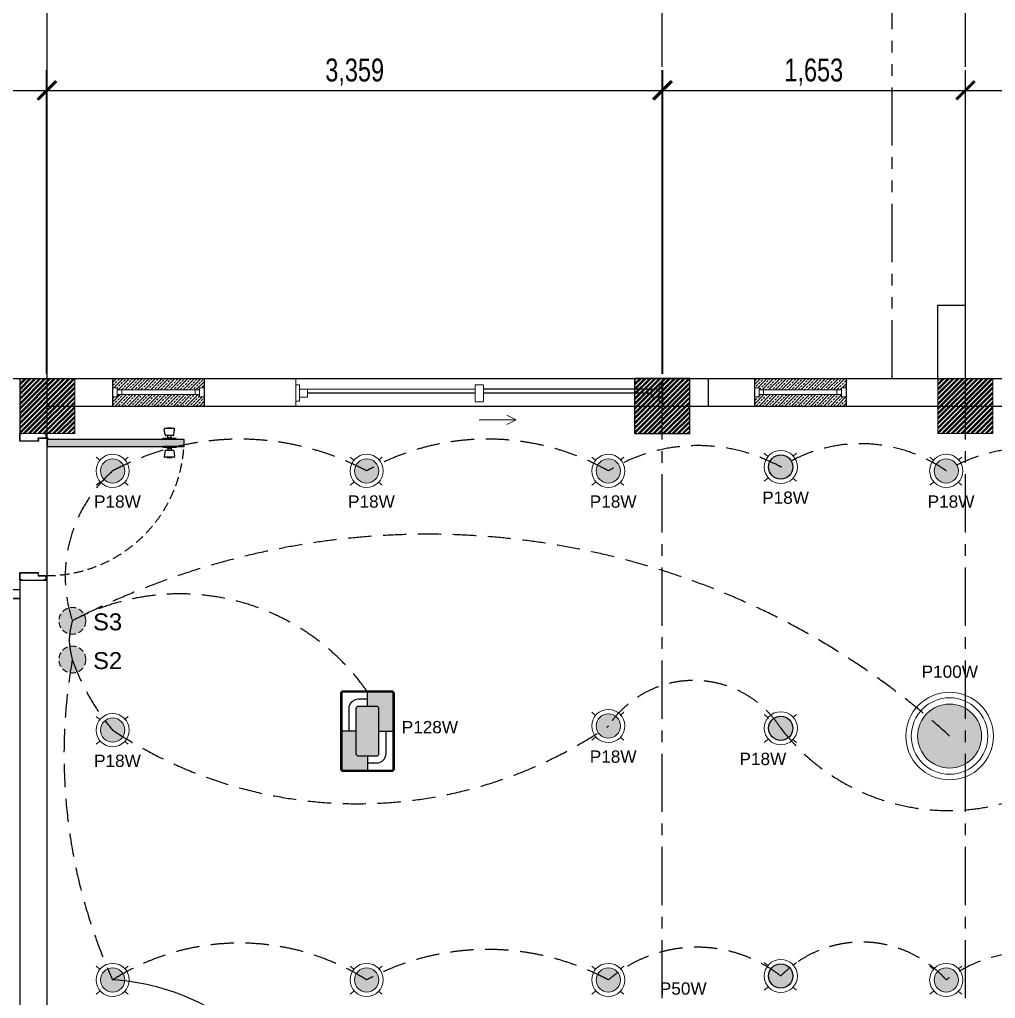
# Model space of a CAD drawing. Header units: millimetres. Extents: x -248340 to 456025, y 261499 to 1049645.
# Drawn here: x 180162 to 185483, y 325793 to 331132 of the extents above; entities that cross this region are included whole.
import ezdxf

# ---------------------------------------------------------------- set-up
doc = ezdxf.new("R2010")
doc.units = ezdxf.units.MM
doc.header["$LTSCALE"] = 8
doc.header["$MEASUREMENT"] = 0
for name, pattern in [('CENTER', [50.8, 31.75, -6.35, 6.35, -6.35]), ('CONTINOUS', [0]), ('DASHED', [19.05, 12.7, -6.35]), ('DASHED2', [0.375, 0.25, -0.125]), ('HIDDEN', [9.525, 6.35, -3.175]), ('HIDDEN2', [4.7625, 3.175, -1.5875]), ('PHANTOM', [63.5, 31.75, -6.35, 6.35, -6.35, 6.35, -6.35])]:
    doc.linetypes.add(name, pattern=pattern)
doc.layers.get('0').update_dxf_attribs({"linetype": 'CONTINUOUS'})
for name, color, linetype, lineweight in [('13. Text', 2, 'CONTINUOUS', 5), ('A-ANNO-DIMS', 211, 'CONTINUOUS', 9), ('A-GLAZ', 151, 'CONTINUOUS', 18), ('DIM', 2, 'CONTINUOUS', 25)]:
    doc.layers.add(name, color=color, linetype=linetype, lineweight=lineweight)
for name, color, linetype in [('ar_grid', 10, 'CENTER'), ('AR_ROOF', 7, 'CONTINUOUS'), ('ar_stairs', 7, 'CONTINOUS'), ('ar_wall', 7, 'CONTINOUS')]:
    doc.layers.add(name, color=color, linetype=linetype)
doc.styles.add('ARIAL', font='arial.ttf')
doc.styles.add('EN-SCL-DIM', font='swisscl.ttf')

# ---------------------------------------------------------------- blocks, each defined once
blk = doc.blocks.new('_ArchTick')
at = {"color": 0, "linetype": 'ByBlock', "const_width": 0.15}
blk.add_lwpolyline([(-0.5, -0.5), (0.5, 0.5)], dxfattribs=at)
blk = doc.blocks.new('SSS')
at = {"true_color": 0x939598}
h = blk.add_hatch(color=252, dxfattribs=at)
h.paths.add_polyline_path([(138371.9, -103571.8), (138360.2, -103571.8), (138360.2, -103610.2), (138459.7, -103610.2), (138459.7, -103594.1), (138502.6, -103594.1), (138502.6, -103571.8), (138490.9, -103571.8), (138490.9, -103570.6), (138503.8, -103570.6), (138503.8, -103595.3), (138460.9, -103595.3), (138460.9, -103611.4), (138359, -103611.4), (138359, -103570.6), (138371.9, -103570.6)])
h.paths.add_polyline_path([(138371.9, -104369.5), (138360.2, -104369.5), (138360.2, -104331.1), (138459.7, -104331.1), (138459.7, -104347.2), (138502.6, -104347.2), (138502.6, -104369.5), (138490.9, -104369.5), (138490.9, -104370.6), (138503.8, -104370.6), (138503.8, -104346), (138460.9, -104346), (138460.9, -104329.9), (138359, -104329.9), (138359, -104370.6), (138371.9, -104370.6)])
blk.add_hatch(color=252, dxfattribs=at).paths.add_polyline_path([(138509.7, -103640.9), (139255, -103640.9), (139255, -103603.3), (138509.7, -103603.3)])
at = {"layer": 'A-ANNO-DIMS', "ltscale": 1.25, "true_color": 0x939598}
h = blk.add_hatch(dxfattribs=at)
h.set_pattern_fill('ANSI32', color=252, scale=50)
h.set_pattern_definition([(45, (87838.863, 246713.806), (-13.2582521, 13.2582521), []), (45, (87847.702, 246713.806), (-13.2582521, 13.2582521), [])])
h.paths.add_polyline_path([(138359, -103570.6), (138659, -103570.6), (138659, -103270.6), (138359, -103270.6)])
h = blk.add_hatch(dxfattribs=at)
h.set_pattern_fill('ANSI32', color=252, scale=50)
h.set_pattern_definition([(45, (91192.063, 246713.806), (-13.2582521, 13.2582521), []), (45, (91200.902, 246713.806), (-13.2582521, 13.2582521), [])])
h.paths.add_polyline_path([(141712.2, -103570.6), (142012.2, -103570.6), (142012.2, -103270.6), (141712.2, -103270.6)])
h = blk.add_hatch(dxfattribs=at)
h.set_pattern_fill('ANSI32', color=252, scale=50)
h.set_pattern_definition([(45, (92845.263, 246713.806), (-13.2582521, 13.2582521), []), (45, (92854.102, 246713.806), (-13.2582521, 13.2582521), [])])
h.paths.add_polyline_path([(143365.4, -103570.6), (143665.4, -103570.6), (143665.4, -103270.6), (143365.4, -103270.6)])
at = {"color": 252, "ltscale": 1.25, "true_color": 0x939598}
for p, q in [((138509, -114270.6), (138509, -94932.4)), ((133324.4, -103270.6), (146515.4, -103270.6)), ((138359, -103270.6), (144915.4, -103270.6)), ((138865.2, -103270.6), (138865.2, -103420.6)), ((139365.2, -103270.6), (139365.2, -103420.6)), ((142012.2, -103270.6), (141712.2, -103270.6)), ((141712.2, -103270.6), (141712.2, -103570.6)), ((142012.2, -103570.6), (142012.2, -103270.6)), ((142112.2, -103270.6), (142112.2, -103420.6)), ((138509, -103420.6), (144765.4, -103420.6)), ((141712.2, -103570.6), (142012.2, -103570.6))]:
    blk.add_line(p, q, dxfattribs=at)
at = {"color": 252, "linetype": 'Continuous', "ltscale": 1.25, "true_color": 0x939598}
for p, q in [((138865.2, -103293.1), (138887.5, -103270.7)), ((138865.2, -103275.4), (138869.9, -103270.7)), ((138867.5, -103308.5), (138876.3, -103299.6)), ((138873, -103320.6), (138922.9, -103270.7)), ((138880.7, -103295.2), (138889.6, -103286.4)), ((138894, -103282), (138902.8, -103273.1)), ((138898.3, -103330.7), (138958.3, -103270.7)), ((138911.7, -103299.6), (138920.5, -103290.8)), ((138924.9, -103286.4), (138933.8, -103277.5)), ((138933.5, -103330.9), (138993.6, -103270.7)), ((138938.2, -103273.1), (138940.6, -103270.7)), ((138942.6, -103304.1), (138951.5, -103295.2)), ((138955.9, -103290.8), (138964.7, -103282)), ((138968.6, -103331.1), (139029, -103270.7)), ((138969.1, -103277.5), (138975.9, -103270.7)), ((138973.6, -103308.5), (138982.4, -103299.6)), ((138986.8, -103295.2), (138995.6, -103286.4)), ((139000.1, -103282), (139008.9, -103273.1)), ((139003.8, -103331.3), (139064.3, -103270.7)), ((139017.7, -103299.6), (139026.6, -103290.8)), ((139031, -103286.4), (139039.8, -103277.5)), ((139038.9, -103331.5), (139099.7, -103270.7)), ((139044.3, -103273.1), (139046.6, -103270.7)), ((139048.7, -103304.1), (139057.5, -103295.2)), ((139061.9, -103290.8), (139070.8, -103282)), ((139074.1, -103331.7), (139135, -103270.7)), ((139075.2, -103277.5), (139082, -103270.7)), ((139079.6, -103308.5), (139088.5, -103299.6)), ((139092.9, -103295.2), (139101.7, -103286.4)), ((139106.1, -103282), (139115, -103273.1)), ((139109.3, -103331.9), (139170.4, -103270.7)), ((139123.8, -103299.6), (139132.7, -103290.8)), ((139137.1, -103286.4), (139145.9, -103277.5)), ((139144.4, -103332.1), (139205.7, -103270.7)), ((139150.3, -103273.1), (139152.7, -103270.7)), ((139154.7, -103304.1), (139163.6, -103295.2)), ((139168, -103290.8), (139176.8, -103282)), ((139179.6, -103332.3), (139241.1, -103270.7)), ((139181.3, -103277.5), (139188.1, -103270.7)), ((139185.7, -103308.5), (139194.5, -103299.6)), ((139198.9, -103295.2), (139207.8, -103286.4)), ((139212.2, -103282), (139221, -103273.1)), ((139214.7, -103332.4), (139276.5, -103270.7)), ((139229.9, -103299.6), (139238.7, -103290.8)), ((139243.1, -103286.4), (139252, -103277.5)), ((139249.9, -103332.6), (139311.8, -103270.7)), ((139256.4, -103273.1), (139258.8, -103270.7)), ((139260.8, -103304.1), (139269.7, -103295.2)), ((139274.1, -103290.8), (139282.9, -103282)), ((139285.1, -103332.8), (139347.2, -103270.7)), ((139287.3, -103277.5), (139294.1, -103270.7)), ((139291.7, -103308.5), (139300.6, -103299.6)), ((139305, -103295.2), (139313.8, -103286.4)), ((139318.3, -103282), (139327.1, -103273.1)), ((139320.2, -103333), (139365.2, -103288.1)), ((139335.9, -103299.6), (139344.8, -103290.8)), ((139349.2, -103286.4), (139358, -103277.5)), ((139362.5, -103273.1), (139364.8, -103270.7)), ((142365.4, -103304), (142398.8, -103270.6)), ((142369.8, -103282), (142378.6, -103273.1)), ((142384.1, -103320.6), (142434.1, -103270.6)), ((142387.5, -103299.6), (142396.3, -103290.8)), ((142400.7, -103286.4), (142409.6, -103277.5)), ((142407, -103333.1), (142469.5, -103270.6)), ((142414, -103273.1), (142416.5, -103270.6)), ((142418.4, -103304.1), (142427.2, -103295.2)), ((142431.7, -103290.8), (142440.5, -103282)), ((142442.4, -103333.1), (142504.9, -103270.6)), ((142444.9, -103277.5), (142451.8, -103270.6)), ((142449.3, -103308.5), (142458.2, -103299.6)), ((142462.6, -103295.2), (142471.4, -103286.4)), ((142475.9, -103282), (142484.7, -103273.1)), ((142477.7, -103333.1), (142540.2, -103270.6)), ((142493.5, -103299.6), (142502.4, -103290.8)), ((142506.8, -103286.4), (142515.6, -103277.5)), ((142513.1, -103333.1), (142575.6, -103270.6)), ((142520.1, -103273.1), (142522.5, -103270.6)), ((142524.5, -103304.1), (142533.3, -103295.2)), ((142537.7, -103290.8), (142546.6, -103282)), ((142548.4, -103333.1), (142610.9, -103270.6)), ((142551, -103277.5), (142557.9, -103270.6)), ((142555.4, -103308.5), (142564.2, -103299.6)), ((142568.7, -103295.2), (142577.5, -103286.4)), ((142581.9, -103282), (142590.8, -103273.1)), ((142583.8, -103333.1), (142646.3, -103270.6)), ((142599.6, -103299.6), (142608.4, -103290.8)), ((142612.9, -103286.4), (142621.7, -103277.5)), ((142619.1, -103333.1), (142681.6, -103270.6)), ((142626.1, -103273.1), (142628.6, -103270.6)), ((142630.5, -103304.1), (142639.4, -103295.2)), ((142643.8, -103290.8), (142652.6, -103282)), ((142654.5, -103333.1), (142717, -103270.6)), ((142657.1, -103277.5), (142664, -103270.6)), ((142661.5, -103308.5), (142670.3, -103299.6)), ((142674.7, -103295.2), (142683.6, -103286.4)), ((142688, -103282), (142696.8, -103273.1)), ((142689.8, -103333.1), (142752.3, -103270.6)), ((142705.7, -103299.6), (142714.5, -103290.8)), ((142718.9, -103286.4), (142727.8, -103277.5)), ((142725.2, -103333.1), (142787.7, -103270.6)), ((142732.2, -103273.1), (142734.7, -103270.6)), ((142736.6, -103304.1), (142745.4, -103295.2)), ((142749.9, -103290.8), (142758.7, -103282)), ((142760.5, -103333.1), (142823, -103270.6)), ((142763.1, -103277.5), (142770, -103270.6)), ((142767.5, -103308.5), (142776.4, -103299.6)), ((142780.8, -103295.2), (142789.6, -103286.4)), ((142794.1, -103282), (142802.9, -103273.1)), ((142795.9, -103333.1), (142858.4, -103270.6)), ((142811.7, -103299.6), (142820.6, -103290.8)), ((142825, -103286.4), (142833.8, -103277.5)), ((142838.3, -103273.1), (142840.7, -103270.6)), ((142842.7, -103304.1), (142851.5, -103295.2)), ((142843.8, -103320.6), (142865.4, -103299)), ((142855.9, -103290.8), (142864.8, -103282)), ((138890.2, -103321.1), (138894, -103317.3)), ((138898.4, -103312.9), (138907.3, -103304.1)), ((138916.1, -103330.6), (138924.9, -103321.7)), ((138929.4, -103317.3), (138938.2, -103308.5)), ((138951, -103331), (138955.9, -103326.2)), ((138960.3, -103321.7), (138969.1, -103312.9)), ((138986.2, -103331.2), (138986.8, -103330.6)), ((138991.2, -103326.2), (139000.1, -103317.3)), ((139004.5, -103312.9), (139013.3, -103304.1)), ((139022.2, -103330.6), (139031, -103321.7)), ((139035.4, -103317.3), (139044.3, -103308.5)), ((139056.5, -103331.6), (139061.9, -103326.2)), ((139066.4, -103321.7), (139075.2, -103312.9)), ((139091.7, -103331.8), (139092.9, -103330.6)), ((139097.3, -103326.2), (139106.1, -103317.3)), ((139110.6, -103312.9), (139119.4, -103304.1)), ((139128.2, -103330.6), (139137.1, -103321.7)), ((139141.5, -103317.3), (139150.3, -103308.5)), ((139162, -103332.2), (139168, -103326.2)), ((139172.4, -103321.7), (139181.3, -103312.9)), ((139197.2, -103332.4), (139198.9, -103330.6)), ((139203.4, -103326.2), (139212.2, -103317.3)), ((139216.6, -103312.9), (139225.5, -103304.1)), ((139234.3, -103330.6), (139243.1, -103321.7)), ((139247.6, -103317.3), (139256.4, -103308.5)), ((139267.5, -103332.7), (139274.1, -103326.2)), ((139278.5, -103321.7), (139287.3, -103312.9)), ((139302.6, -103332.9), (139305, -103330.6)), ((139309.4, -103326.2), (139318.3, -103317.3)), ((139322.7, -103312.9), (139331.5, -103304.1)), ((139353.6, -103317.3), (139362.5, -103308.5)), ((142366.5, -103320.6), (142369.8, -103317.3)), ((142374.2, -103312.9), (142383.1, -103304.1)), ((142392.9, -103329.6), (142400.7, -103321.7)), ((142405.1, -103317.3), (142414, -103308.5)), ((142424.7, -103333.1), (142431.7, -103326.1)), ((142436.1, -103321.7), (142444.9, -103312.9)), ((142460, -103333.1), (142462.6, -103330.6)), ((142467, -103326.1), (142475.9, -103317.3)), ((142480.3, -103312.9), (142489.1, -103304.1)), ((142498, -103330.6), (142506.8, -103321.7)), ((142511.2, -103317.3), (142520.1, -103308.5)), ((142530.7, -103333.1), (142537.7, -103326.1)), ((142542.2, -103321.7), (142551, -103312.9)), ((142566.1, -103333.1), (142568.7, -103330.6)), ((142573.1, -103326.1), (142581.9, -103317.3)), ((142586.3, -103312.9), (142595.2, -103304.1)), ((142604, -103330.6), (142612.9, -103321.7)), ((142617.3, -103317.3), (142626.1, -103308.5)), ((142636.8, -103333.1), (142643.8, -103326.1)), ((142648.2, -103321.7), (142657.1, -103312.9)), ((142672.2, -103333.1), (142674.7, -103330.6)), ((142679.2, -103326.1), (142688, -103317.3)), ((142692.4, -103312.9), (142701.3, -103304.1)), ((142710.1, -103330.6), (142718.9, -103321.7)), ((142723.3, -103317.3), (142732.2, -103308.5)), ((142742.9, -103333.1), (142749.9, -103326.1)), ((142754.3, -103321.7), (142763.1, -103312.9)), ((142778.2, -103333.1), (142780.8, -103330.6)), ((142785.2, -103326.1), (142794.1, -103317.3)), ((142798.5, -103312.9), (142807.3, -103304.1)), ((142816.2, -103330.6), (142825, -103321.7)), ((142829.4, -103317.3), (142838.3, -103308.5)), ((142831.3, -103333.1), (142840.4, -103324)), ((142861.4, -103320.6), (142865.4, -103316.7)), ((138865.2, -103399.2), (138906.1, -103358.2)), ((138865.2, -103381.5), (138871.9, -103374.8)), ((138867.5, -103414.5), (138876.3, -103405.7)), ((138879, -103420.7), (138941.3, -103358.4)), ((138880.7, -103401.3), (138889.6, -103392.4)), ((138894, -103388), (138902.8, -103379.2)), ((138898.4, -103419), (138907.3, -103410.1)), ((138907.3, -103374.8), (138916.1, -103365.9)), ((138911.7, -103405.7), (138920.5, -103396.9)), ((138914.3, -103420.7), (138976.4, -103358.6)), ((138920.5, -103361.5), (138923.7, -103358.3)), ((138924.9, -103392.4), (138933.8, -103383.6)), ((138938.2, -103379.2), (138947, -103370.3)), ((138942.6, -103410.1), (138951.5, -103401.3)), ((138949.7, -103420.7), (139011.6, -103358.8)), ((138951.5, -103365.9), (138958.9, -103358.5)), ((138955.9, -103396.9), (138964.7, -103388)), ((138969.1, -103383.6), (138978, -103374.8)), ((138973.6, -103414.5), (138982.4, -103405.7)), ((138982.4, -103370.3), (138991.2, -103361.5)), ((138985, -103420.7), (139046.8, -103359)), ((138986.8, -103401.3), (138995.6, -103392.4)), ((139000.1, -103388), (139008.9, -103379.2)), ((139004.5, -103419), (139013.3, -103410.1)), ((139013.3, -103374.8), (139022.2, -103365.9)), ((139017.7, -103405.7), (139026.6, -103396.9)), ((139020.4, -103420.7), (139081.9, -103359.2)), ((139026.6, -103361.5), (139029.2, -103358.9)), ((139031, -103392.4), (139039.8, -103383.6)), ((139044.3, -103379.2), (139053.1, -103370.3)), ((139048.7, -103410.1), (139057.5, -103401.3)), ((139055.7, -103420.7), (139117.1, -103359.4)), ((139057.5, -103365.9), (139064.3, -103359.1)), ((139061.9, -103396.9), (139070.8, -103388)), ((139075.2, -103383.6), (139084, -103374.8)), ((139079.6, -103414.5), (139088.5, -103405.7)), ((139088.5, -103370.3), (139097.3, -103361.5)), ((139091.1, -103420.7), (139152.2, -103359.6)), ((139092.9, -103401.3), (139101.7, -103392.4)), ((139106.1, -103388), (139115, -103379.2)), ((139110.6, -103419), (139119.4, -103410.1)), ((139119.4, -103374.8), (139128.2, -103365.9)), ((139123.8, -103405.7), (139132.7, -103396.9)), ((139126.5, -103420.7), (139187.4, -103359.8)), ((139132.7, -103361.5), (139134.7, -103359.5)), ((139137.1, -103392.4), (139145.9, -103383.6)), ((139150.3, -103379.2), (139159.2, -103370.3)), ((139154.7, -103410.1), (139163.6, -103401.3)), ((139161.8, -103420.7), (139222.6, -103360)), ((139163.6, -103365.9), (139169.8, -103359.7)), ((139168, -103396.9), (139176.8, -103388)), ((139181.3, -103383.6), (139190.1, -103374.8)), ((139185.7, -103414.5), (139194.5, -103405.7)), ((139194.5, -103370.3), (139203.4, -103361.5)), ((139197.2, -103420.7), (139257.7, -103360.2)), ((139198.9, -103401.3), (139207.8, -103392.4)), ((139212.2, -103388), (139221, -103379.2)), ((139216.6, -103419), (139225.5, -103410.1)), ((139225.5, -103374.8), (139234.3, -103365.9)), ((139229.9, -103405.7), (139238.7, -103396.9)), ((139232.5, -103420.7), (139292.9, -103360.4)), ((139238.7, -103361.5), (139240.1, -103360.1)), ((139243.1, -103392.4), (139252, -103383.6)), ((139256.4, -103379.2), (139265.2, -103370.3)), ((139260.8, -103410.1), (139269.7, -103401.3)), ((139267.9, -103420.7), (139328, -103360.6)), ((139269.7, -103365.9), (139275.3, -103360.3)), ((139274.1, -103396.9), (139282.9, -103388)), ((139287.3, -103383.6), (139296.2, -103374.8)), ((139291.7, -103414.5), (139300.6, -103405.7)), ((139300.6, -103370.3), (139309.4, -103361.5)), ((139303.2, -103420.7), (139353.3, -103370.6)), ((139305, -103401.3), (139313.8, -103392.4)), ((139318.3, -103388), (139327.1, -103379.2)), ((139322.7, -103419), (139331.5, -103410.1)), ((139331.5, -103374.8), (139340.2, -103366.1)), ((139335.9, -103405.7), (139344.8, -103396.9)), ((139338.6, -103420.7), (139365.2, -103394.1)), ((139349.2, -103392.4), (139358, -103383.6)), ((139362.5, -103379.2), (139365.2, -103376.5)), ((142365.4, -103410.1), (142417.4, -103358.1)), ((142365.4, -103374.7), (142369.5, -103370.6)), ((142369.8, -103388), (142378.6, -103379.2)), ((142374.2, -103419), (142383.1, -103410.1)), ((142383.1, -103374.8), (142387.2, -103370.6)), ((142387.5, -103405.7), (142396.3, -103396.9)), ((142390.2, -103420.6), (142452.7, -103358.1)), ((142390.4, -103367.4), (142391.9, -103365.9)), ((142396.3, -103361.5), (142399.7, -103358.1)), ((142400.7, -103392.4), (142409.6, -103383.6)), ((142414, -103379.2), (142422.8, -103370.3)), ((142418.4, -103410.1), (142427.2, -103401.3)), ((142425.6, -103420.6), (142488.1, -103358.1)), ((142427.2, -103365.9), (142435, -103358.1)), ((142431.7, -103396.9), (142440.5, -103388)), ((142444.9, -103383.6), (142453.8, -103374.8)), ((142449.3, -103414.5), (142458.2, -103405.7)), ((142458.2, -103370.3), (142467, -103361.5)), ((142460.9, -103420.6), (142523.4, -103358.1)), ((142462.6, -103401.3), (142471.4, -103392.4)), ((142475.9, -103388), (142484.7, -103379.2)), ((142480.3, -103419), (142489.1, -103410.1)), ((142489.1, -103374.8), (142498, -103365.9)), ((142493.5, -103405.7), (142502.4, -103396.9)), ((142496.3, -103420.6), (142558.8, -103358.1)), ((142502.4, -103361.5), (142505.7, -103358.1)), ((142506.8, -103392.4), (142515.6, -103383.6)), ((142520.1, -103379.2), (142528.9, -103370.3)), ((142524.5, -103410.1), (142533.3, -103401.3)), ((142531.6, -103420.6), (142594.1, -103358.1)), ((142533.3, -103365.9), (142541.1, -103358.1)), ((142537.7, -103396.9), (142546.6, -103388)), ((142551, -103383.6), (142559.8, -103374.8)), ((142555.4, -103414.5), (142564.2, -103405.7)), ((142564.2, -103370.3), (142573.1, -103361.5)), ((142567, -103420.6), (142629.5, -103358.1)), ((142568.7, -103401.3), (142577.5, -103392.4)), ((142581.9, -103388), (142590.8, -103379.2)), ((142586.3, -103419), (142595.2, -103410.1)), ((142595.2, -103374.8), (142604, -103365.9)), ((142599.6, -103405.7), (142608.4, -103396.9)), ((142602.3, -103420.6), (142664.8, -103358.1)), ((142608.4, -103361.5), (142611.8, -103358.1)), ((142612.9, -103392.4), (142621.7, -103383.6)), ((142626.1, -103379.2), (142635, -103370.3)), ((142630.5, -103410.1), (142639.4, -103401.3)), ((142637.7, -103420.6), (142700.2, -103358.1)), ((142639.4, -103365.9), (142647.2, -103358.1)), ((142643.8, -103396.9), (142652.6, -103388)), ((142657.1, -103383.6), (142665.9, -103374.8)), ((142661.5, -103414.5), (142670.3, -103405.7)), ((142670.3, -103370.3), (142679.2, -103361.5)), ((142673, -103420.6), (142735.5, -103358.1)), ((142674.7, -103401.3), (142683.6, -103392.4)), ((142688, -103388), (142696.8, -103379.2)), ((142692.4, -103419), (142701.3, -103410.1)), ((142701.3, -103374.8), (142710.1, -103365.9)), ((142705.7, -103405.7), (142714.5, -103396.9)), ((142708.4, -103420.6), (142770.9, -103358.1)), ((142714.5, -103361.5), (142717.9, -103358.1)), ((142718.9, -103392.4), (142727.8, -103383.6)), ((142732.2, -103379.2), (142741, -103370.3)), ((142736.6, -103410.1), (142745.4, -103401.3)), ((142743.8, -103420.6), (142806.3, -103358.1)), ((142745.4, -103365.9), (142753.2, -103358.1)), ((142749.9, -103396.9), (142758.7, -103388)), ((142763.1, -103383.6), (142772, -103374.8)), ((142767.5, -103414.5), (142776.4, -103405.7)), ((142776.4, -103370.3), (142785.2, -103361.5)), ((142779.1, -103420.6), (142837.9, -103361.8)), ((142780.8, -103401.3), (142789.6, -103392.4)), ((142794.1, -103388), (142802.9, -103379.2)), ((142798.5, -103419), (142807.3, -103410.1)), ((142807.3, -103374.8), (142816.2, -103365.9)), ((142811.7, -103405.7), (142820.6, -103396.9)), ((142814.5, -103420.6), (142864.5, -103370.6)), ((142820.6, -103361.5), (142823.9, -103358.1)), ((142825, -103392.4), (142833.8, -103383.6)), ((142838.3, -103379.2), (142846.8, -103370.6)), ((142842.7, -103410.1), (142851.5, -103401.3)), ((142849.8, -103420.6), (142865.4, -103405.1)), ((142855.9, -103396.9), (142864.8, -103388)), ((138932, -103420.7), (138938.2, -103414.5)), ((138967.4, -103420.7), (138969.1, -103419)), ((139038.1, -103420.7), (139044.3, -103414.5)), ((139073.4, -103420.7), (139075.2, -103419)), ((139144.1, -103420.7), (139150.3, -103414.5)), ((139179.5, -103420.7), (139181.3, -103419)), ((139250.2, -103420.7), (139256.4, -103414.5)), ((139285.6, -103420.7), (139287.3, -103419)), ((139356.3, -103420.7), (139362.5, -103414.5)), ((142407.9, -103420.6), (142414, -103414.5)), ((142443.2, -103420.6), (142444.9, -103419)), ((142514, -103420.6), (142520.1, -103414.5)), ((142549.3, -103420.6), (142551, -103419)), ((142620, -103420.6), (142626.1, -103414.5)), ((142655.4, -103420.6), (142657.1, -103419)), ((142726.1, -103420.6), (142732.2, -103414.5)), ((142761.4, -103420.6), (142763.1, -103419)), ((142832.1, -103420.6), (142838.3, -103414.5))]:
    blk.add_line(p, q, dxfattribs=at)
at = {"color": 252, "true_color": 0x939598}
for p, q in [((139151.7, -103578.6), (139147.3, -103547.5)), ((139200.6, -103543.8), (139150.5, -103543.8)), ((139163.9, -103543.8), (139163.9, -103541.6)), ((139187.2, -103541.6), (139163.9, -103541.6)), ((139187.2, -103543.8), (139187.2, -103541.6)), ((139199.4, -103578.6), (139203.7, -103547.5)), ((139212.1, -103597.1), (139139, -103597.1)), ((139139, -103603.3), (139139, -103597.1)), ((139212.1, -103603.3), (139139, -103603.3)), ((139196.2, -103581.4), (139154.9, -103581.4)), ((139165.2, -103592.6), (139185.8, -103592.6)), ((139166.7, -103592.6), (139166.7, -103581.4)), ((139184.4, -103592.6), (139184.4, -103581.4)), ((139212.1, -103603.3), (139212.1, -103597.1)), ((139139, -103640.9), (139139, -103647.1)), ((139212.1, -103640.9), (139139, -103640.9)), ((139212.1, -103647.1), (139139, -103647.1)), ((139151.7, -103665.6), (139147.3, -103696.7)), ((139196.2, -103662.8), (139154.9, -103662.8)), ((139165.2, -103651.7), (139185.8, -103651.7)), ((139166.7, -103651.7), (139166.7, -103662.8)), ((139184.4, -103651.7), (139184.4, -103662.8)), ((139199.4, -103665.6), (139203.7, -103696.7)), ((139212.1, -103640.9), (139212.1, -103647.1)), ((139200.6, -103700.4), (139150.5, -103700.4)), ((139163.9, -103700.4), (139163.9, -103702.6)), ((139187.2, -103702.6), (139163.9, -103702.6)), ((139187.2, -103700.4), (139187.2, -103702.6))]:
    blk.add_line(p, q, dxfattribs=at)
for points in [[(138371.9, -103571.8), (138360.2, -103571.8), (138360.2, -103610.2), (138459.7, -103610.2), (138459.7, -103594.1), (138502.6, -103594.1), (138502.6, -103571.8), (138490.9, -103571.8), (138490.9, -103570.6), (138503.8, -103570.6), (138503.8, -103595.3), (138460.9, -103595.3), (138460.9, -103611.4), (138359, -103611.4), (138359, -103570.6), (138371.9, -103570.6)], [(138509.7, -103640.9), (139255, -103640.9), (139255, -103603.3), (138509.7, -103603.3)], [(138371.9, -104369.5), (138360.2, -104369.5), (138360.2, -104331.1), (138459.7, -104331.1), (138459.7, -104347.2), (138502.6, -104347.2), (138502.6, -104369.5), (138490.9, -104369.5), (138490.9, -104370.6), (138503.8, -104370.6), (138503.8, -104346), (138460.9, -104346), (138460.9, -104329.9), (138359, -104329.9), (138359, -104370.6), (138371.9, -104370.6)]]:
    blk.add_lwpolyline(points, close=True, dxfattribs=at)
for points in [[(138505.9, -103596.4, 0.414214), (138504.8, -103595.3), (138472.7, -103595.3), (138472.7, -103596.4), (138504.8, -103596.4, 12.92773), (138505, -103595.2), (138506, -103595.6, -13.063763), (138505.9, -103596.4)], [(138508.6, -103599.1, -0.414214), (138509.7, -103600.1), (138509.7, -103632.3), (138508.6, -103632.3), (138508.6, -103600.1, -12.92773), (138509.7, -103600), (138509.4, -103598.9, 13.063763), (138508.6, -103599.1)]]:
    blk.add_lwpolyline(points, format="xyb", close=True, dxfattribs=at)
for centre, radius, start, end in [((139150.5, -103547), 3.22, 90, 187.9765), ((139200.6, -103547), 3.22, 352.0235, 90), ((139154.9, -103578.2), 3.22, 187.9765, 270), ((139161.1, -103592.9), 4.2, 260.1806, 5.1473), ((139190, -103592.9), 4.2, 174.8527, 279.8194), ((139196.2, -103578.2), 3.22, 270, 352.0235), ((139154.9, -103666), 3.22, 90, 172.0235), ((139161.1, -103651.3), 4.2, 354.8527, 99.8194), ((139190, -103651.3), 4.2, 80.1806, 185.1473), ((139196.2, -103666), 3.22, 7.9765, 90), ((139150.5, -103697.2), 3.22, 172.0235, 270), ((139200.6, -103697.2), 3.22, 270, 7.9765)]:
    blk.add_arc(centre, radius, start, end, dxfattribs=at)
at = {"color": 252, "linetype": 'HIDDEN', "true_color": 0x939598}
blk.add_arc((138505.4, -103595), 750.9, 269.8727, 356.5001, dxfattribs=at)
at = {"layer": 'A-ANNO-DIMS', "color": 252, "ltscale": 1.25, "true_color": 0x939598}
for p, q in [((143665.4, -103270.6), (143365.4, -103270.6)), ((143365.4, -103270.6), (143365.4, -103570.6)), ((143665.4, -103570.6), (143665.4, -103270.6)), ((143365.4, -103570.6), (143665.4, -103570.6))]:
    blk.add_line(p, q, dxfattribs=at)
for points in [[(138359, -103570.6), (138659, -103570.6), (138659, -103270.6), (138359, -103270.6)], [(141712.2, -103570.6), (142012.2, -103570.6), (142012.2, -103270.6), (141712.2, -103270.6)], [(143365.4, -103570.6), (143665.4, -103570.6), (143665.4, -103270.6), (143365.4, -103270.6)]]:
    blk.add_lwpolyline(points, close=True, dxfattribs=at)
at = {"layer": 'A-GLAZ', "color": 252, "true_color": 0x939598}
for p, q in [((138865.2, -103295.6), (138865.2, -103395.6)), ((139365.2, -103395.6), (139365.2, -103295.6)), ((139365.2, -103295.6), (139365.2, -103395.6)), ((141865.2, -103270.6), (139865.2, -103270.6)), ((142365.4, -103295.6), (142365.4, -103395.6)), ((142865.4, -103395.6), (142865.4, -103295.6)), ((142865.4, -103295.6), (142865.4, -103395.6)), ((138890.2, -103320.6), (138865.2, -103320.6)), ((138890.2, -103320.6), (138890.2, -103370.6)), ((138890.2, -103327.6), (138892.7, -103327.6)), ((138890.2, -103333.1), (139340.2, -103333.1)), ((138892.7, -103327.6), (138892.7, -103330.7)), ((138892.7, -103330.7), (138895.7, -103330.7)), ((138895.7, -103330.7), (138895.7, -103333.1)), ((139337.7, -103330.7), (139334.7, -103330.7)), ((139334.7, -103330.7), (139334.7, -103333.1)), ((139340.2, -103327.6), (139337.7, -103327.6)), ((139337.7, -103327.6), (139337.7, -103330.7)), ((139340.2, -103320.6), (139340.2, -103370.6)), ((139340.2, -103320.6), (139365.2, -103320.6)), ((140843, -103327.9), (139884.2, -103327.8)), ((142390.4, -103320.6), (142365.4, -103320.6)), ((142390.4, -103320.6), (142390.4, -103370.6)), ((142390.4, -103327.6), (142392.9, -103327.6)), ((142390.4, -103333.1), (142840.4, -103333.1)), ((142392.9, -103327.6), (142392.9, -103330.7)), ((142392.9, -103330.7), (142395.9, -103330.7)), ((142395.9, -103330.7), (142395.9, -103333.1)), ((142837.9, -103330.7), (142834.9, -103330.7)), ((142834.9, -103330.7), (142834.9, -103333.1)), ((142840.4, -103327.6), (142837.9, -103327.6)), ((142837.9, -103327.6), (142837.9, -103330.7)), ((142840.4, -103320.6), (142840.4, -103370.6)), ((142840.4, -103320.6), (142865.4, -103320.6)), ((138890.2, -103370.6), (138865.2, -103370.6)), ((138890.2, -103358.1), (139340.2, -103358.1)), ((138890.2, -103363.7), (138892.7, -103363.7)), ((138892.7, -103363.7), (138892.7, -103360.6)), ((138892.7, -103360.6), (138895.7, -103360.6)), ((138895.7, -103360.6), (138895.7, -103358.1)), ((139334.7, -103360.6), (139334.7, -103358.1)), ((139337.7, -103360.6), (139334.7, -103360.6)), ((139337.7, -103363.7), (139337.7, -103360.6)), ((139340.2, -103363.7), (139337.7, -103363.7)), ((139340.2, -103370.6), (139365.2, -103370.6)), ((142390.4, -103370.6), (142365.4, -103370.6)), ((142390.4, -103358.1), (142840.4, -103358.1)), ((142390.4, -103363.7), (142392.9, -103363.7)), ((142392.9, -103363.7), (142392.9, -103360.6)), ((142392.9, -103360.6), (142395.9, -103360.6)), ((142395.9, -103360.6), (142395.9, -103358.1)), ((142834.9, -103360.6), (142834.9, -103358.1)), ((142837.9, -103360.6), (142834.9, -103360.6)), ((142837.9, -103363.7), (142837.9, -103360.6)), ((142840.4, -103363.7), (142837.9, -103363.7)), ((142840.4, -103370.6), (142865.4, -103370.6)), ((139865.2, -103420.6), (141865.2, -103420.6)), ((141243, -103420.6), (140684.2, -103420.6)), ((141801.7, -103420.6), (141287.4, -103420.6)), ((141066.8, -103496.8), (140863.6, -103496.8)), ((141066.8, -103496.8), (141016, -103471.4)), ((141066.8, -103496.8), (141016, -103522.2))]:
    blk.add_line(p, q, dxfattribs=at)
at = {"layer": 'A-GLAZ', "color": 252, "lineweight": 18, "true_color": 0x939598}
for p, q in [((139865.2, -103270.6), (139865.2, -103420.6)), ((141865.2, -103420.6), (141865.2, -103270.6)), ((139884.2, -103305.6), (139865.2, -103305.6)), ((139865.2, -103327.9), (139865.2, -103327.9)), ((139884.2, -103394.5), (139884.2, -103305.6)), ((139928.7, -103327.9), (139884.2, -103327.9)), ((139928.7, -103372.3), (139928.7, -103327.9)), ((140887.4, -103305.7), (140843, -103305.7)), ((140843, -103394.6), (140843, -103305.7)), ((140887.4, -103305.7), (140887.4, -103394.6)), ((141801.7, -103328), (141846.1, -103328)), ((141801.7, -103372.4), (141801.7, -103328)), ((141865.2, -103305.7), (141846.1, -103305.7)), ((141846.1, -103394.6), (141846.1, -103305.7)), ((139884.2, -103394.5), (139865.2, -103394.5)), ((139884.2, -103372.3), (139928.7, -103372.3)), ((140843, -103397.3), (140887.4, -103397.3)), ((141846.1, -103372.4), (141801.7, -103372.4)), ((141846.1, -103394.6), (141865.2, -103394.6)), ((141287.4, -103420.6), (141243, -103420.6)), ((141865.2, -103420.6), (141801.7, -103420.6))]:
    blk.add_line(p, q, dxfattribs=at)
at = {"layer": 'A-GLAZ', "color": 252, "linetype": 'DASHED2', "true_color": 0x939598}
for p, q in [((138915.2, -103333.1), (138915.2, -103358.1)), ((139315.2, -103333.1), (139315.2, -103358.1)), ((142415.4, -103333.1), (142415.4, -103358.1)), ((142815.4, -103333.1), (142815.4, -103358.1))]:
    blk.add_line(p, q, dxfattribs=at)
at = {"layer": 'A-GLAZ', "color": 252, "lineweight": 25, "true_color": 0x939598}
for p, q in [((140843, -103350.1), (139928.7, -103350.1)), ((141801.7, -103328), (140887.4, -103327.9)), ((141801.7, -103350.2), (140887.4, -103350.1))]:
    blk.add_line(p, q, dxfattribs=at)
at = {"layer": 'A-GLAZ', "color": 252, "linetype": 'Continuous', "true_color": 0x939598}
blk.add_line((141179.6, -103327.9), (141180.7, -103326.8), dxfattribs=at)
at = {"layer": 'ar_grid', "ltscale": 1.25}
blk.add_line((143515.4, -114270.6), (143515.4, -94352.5), dxfattribs=at)
at = {"layer": 'ar_grid', "color": 252, "ltscale": 1.25, "true_color": 0x939598}
blk.add_line((141862.2, -114270.6), (141862.2, -94932.4), dxfattribs=at)
at = {"layer": 'AR_ROOF', "color": 252, "ltscale": 1.25, "true_color": 0x939598}
blk.add_line((138359, -104370.6), (138359, -107120.6), dxfattribs=at)
at = {"layer": 'ar_stairs', "color": 252, "ltscale": 1.25, "true_color": 0x939598}
blk.add_line((137659, -104420.6), (138359, -104420.6), dxfattribs=at)
at = {"layer": 'ar_wall', "color": 252, "linetype": 'PHANTOM', "ltscale": 1.25, "true_color": 0x939598}
blk.add_line((143115.4, -103270.6), (143115.4, -96270.6), dxfattribs=at)
at = {"layer": 'ar_wall', "color": 252, "ltscale": 1.25, "true_color": 0x939598}
for p, q in [((143365.4, -103270.6), (143365.4, -102870.6)), ((143365.4, -102870.6), (143515.4, -102870.6)), ((143515.4, -103270.6), (143515.4, -102870.6)), ((138359, -103270.6), (138359, -103570.6)), ((142365.4, -103270.6), (142365.4, -103420.6)), ((142865.4, -103270.6), (142865.4, -103420.6)), ((138509, -103570.6), (138509, -103420.6)), ((138359, -104370.6), (138509, -104370.6)), ((138509, -107120.6), (138509, -104370.6)), ((136909, -104470.6), (138359, -104470.6)), ((138359, -104470.6), (138309, -104470.6))]:
    blk.add_line(p, q, dxfattribs=at)
at = {"layer": 'DIM', "color": 252, "ltscale": 1.25, "true_color": 0x939598}
for p, q in [((138506, -103245.6), (138506, -101589)), ((138509, -103245.6), (138509, -101589)), ((138509, -103245.6), (138509, -101589)), ((141862.2, -103245.6), (141862.2, -101589)), ((141865.2, -103245.6), (141865.2, -101589)), ((143515.4, -103245.6), (143515.4, -101589)), ((143515.4, -103245.6), (143515.4, -101589)), ((134899, -101699), (138619, -101699)), ((134899, -101699), (138619, -101699)), ((138396, -101699), (141975.2, -101699)), ((141752.2, -101699), (143625.4, -101699)), ((143405.4, -101699), (145025.4, -101699))]:
    blk.add_line(p, q, dxfattribs=at)
at = {"layer": 'DIM', "color": 252, "ltscale": 1.25, "true_color": 0x939598, "xscale": 100, "yscale": 100, "zscale": 100, "rotation": 180}
for p in [(138506, -101699), (141862.2, -101699), (143515.4, -101699)]:
    blk.add_blockref('_ArchTick', p, dxfattribs=at)
at = {"layer": 'DIM', "color": 252, "ltscale": 1.25, "true_color": 0x939598, "xscale": 100, "yscale": 100, "zscale": 100}
for p in [(138509, -101699), (138509, -101699), (141865.2, -101699), (143515.4, -101699)]:
    blk.add_blockref('_ArchTick', p, dxfattribs=at)
at = {"layer": 'DIM', "color": 252, "ltscale": 1.25, "true_color": 0x939598, "char_height": 125, "attachment_point": 5, "style": 'EN-SCL-DIM'}
for s, insert in [('\\A1;3,359', (140185.6, -101599.6)), ('\\A1;1,653', (142688.8, -101599.6))]:
    blk.add_mtext(s, dxfattribs=dict(at, insert=insert))
blk = doc.blocks.new('fsfsaf')
at = {"ltscale": 1.25, "true_color": 0xf8f6b0}
h = blk.add_hatch(color=51, dxfattribs=at)
h.dxf.hatch_style = 1
h.paths.add_polyline_path([(208376.9, -162936.3), (208376.9, -162855), (208326, -162855), (208326, -162991.5, 0.414214), (208330.3, -162995.7), (208417, -162995.7), (208417, -162944.8), (208385.4, -162944.8, -0.414214)])
h.paths.add_polyline_path([(208376.9, -162936.3, 0.414214), (208385.4, -162944.8), (208448.5, -162944.8, 0.414214), (208457, -162936.3), (208457, -162773.7, 0.414214), (208448.5, -162765.2), (208385.4, -162765.2, 0.414214), (208376.9, -162773.7)])
h.paths.add_polyline_path([(208457, -162773.7), (208457, -162855), (208507.9, -162855), (208507.9, -162718.5, 0.414214), (208503.7, -162714.3), (208417, -162714.3), (208417, -162765.2), (208448.5, -162765.2, -0.414214)])
at = {"color": 5, "ltscale": 1.25}
for p, q in [((208417, -162765.2), (208417, -162714.3)), ((208376.9, -162855), (208326, -162855)), ((208457, -162855), (208507.9, -162855)), ((208417, -162944.8), (208417, -162995.7))]:
    blk.add_line(p, q, dxfattribs=at)
for points in [[(208330.3, -162710.1), (208503.7, -162710.1, -0.414214), (208512.2, -162718.5), (208512.2, -162991.5, -0.414214), (208503.7, -163000), (208330.3, -163000, -0.414214), (208321.8, -162991.5), (208321.8, -162718.5, -0.414214)], [(208330.3, -162714.3), (208503.7, -162714.3, -0.414214), (208507.9, -162718.5), (208507.9, -162991.5, -0.414214), (208503.7, -162995.7), (208330.3, -162995.7, -0.414214), (208326, -162991.5), (208326, -162718.5, -0.414214)], [(208385.4, -162765.2), (208448.5, -162765.2, -0.414214), (208457, -162773.7), (208457, -162936.3, -0.414214), (208448.5, -162944.8), (208385.4, -162944.8, -0.414214), (208376.9, -162936.3), (208376.9, -162773.7, -0.414214)]]:
    blk.add_lwpolyline(points, format="xyb", close=True, dxfattribs=at)
for points in [[(208351.5, -162855), (208351.5, -162773.7, -0.414214), (208385.4, -162739.8), (208417, -162739.8)], [(208482.5, -162855), (208482.5, -162936.3, -0.414214), (208448.5, -162970.3), (208417, -162970.3)]]:
    blk.add_lwpolyline(points, format="xyb", dxfattribs=at)

msp = doc.modelspace()

# ---------------------------------------------------------------- hatches: boundary and pattern name
at = {"ltscale": 1.25, "true_color": 0xf8f6b0}
h = msp.add_hatch(color=51, dxfattribs=at)
h.dxf.hatch_style = 1
h.paths.add_polyline_path([(184378.297, 328691.767, 1), (184246.044, 328691.767, 1)])
h = msp.add_hatch(color=51, dxfattribs=at)
h.dxf.hatch_style = 1
h.paths.add_polyline_path([(180735.326, 328670.487, 1), (180603.073, 328670.487, 1)])
h = msp.add_hatch(color=51, dxfattribs=at)
h.dxf.hatch_style = 1
h.paths.add_polyline_path([(182120.303, 328670.487, 1), (181988.051, 328670.487, 1)])
h = msp.add_hatch(color=51, dxfattribs=at)
h.dxf.hatch_style = 1
h.paths.add_polyline_path([(183438.215, 328670.487, 1), (183305.962, 328670.487, 1)])
h = msp.add_hatch(color=51, dxfattribs=at)
h.dxf.hatch_style = 1
h.paths.add_polyline_path([(185280.611, 328670.487, 1), (185148.358, 328670.487, 1)])
h = msp.add_hatch(color=51, dxfattribs=at)
h.dxf.hatch_style = 1
h.paths.add_polyline_path([(185407.184, 327224.369, 1), (185058.223, 327224.369, 1)])
h = msp.add_hatch(color=51, dxfattribs=at)
h.dxf.hatch_style = 1
h.paths.add_polyline_path([(180735.326, 327256.806, 1), (180603.073, 327256.806, 1)])
h = msp.add_hatch(color=51, dxfattribs=at)
h.dxf.hatch_style = 1
h.paths.add_polyline_path([(183438.215, 327279.327, 1), (183305.962, 327279.327, 1)])
h = msp.add_hatch(color=51, dxfattribs=at)
h.dxf.hatch_style = 1
h.paths.add_polyline_path([(184378.297, 327266.826, 1), (184246.044, 327266.826, 1)])
h = msp.add_hatch(color=51, dxfattribs=at)
h.dxf.hatch_style = 1
h.paths.add_polyline_path([(184378.297, 325915.549, 1), (184246.044, 325915.549, 1)])
h = msp.add_hatch(color=51, dxfattribs=at)
h.dxf.hatch_style = 1
h.paths.add_polyline_path([(180735.326, 325894.269, 1), (180603.073, 325894.269, 1)])
h = msp.add_hatch(color=51, dxfattribs=at)
h.dxf.hatch_style = 1
h.paths.add_polyline_path([(182120.303, 325894.269, 1), (181988.051, 325894.269, 1)])
h = msp.add_hatch(color=51, dxfattribs=at)
h.dxf.hatch_style = 1
h.paths.add_polyline_path([(183438.215, 325894.269, 1), (183305.962, 325894.269, 1)])
h = msp.add_hatch(color=51, dxfattribs=at)
h.dxf.hatch_style = 1
h.paths.add_polyline_path([(185280.611, 325894.269, 1), (185148.358, 325894.269, 1)])
at = {"layer": 'A-ANNO-DIMS', "linetype": 'HIDDEN2', "ltscale": 1.25}
h = msp.add_hatch(color=4, dxfattribs=at)
h.dxf.hatch_style = 1
h.paths.add_polyline_path([(180522.605, 327852.856, 1), (180376.277, 327852.856, 1)])
h = msp.add_hatch(color=4, dxfattribs=at)
h.dxf.hatch_style = 1
h.paths.add_polyline_path([(180522.605, 327641.414, 1), (180376.277, 327641.414, 1)])

# ---------------------------------------------------------------- linework, layer by layer
at = {"color": 51, "ltscale": 1.25, "true_color": 0xf8f6b0}
for centre in [(184312.171, 328691.767), (184312.171, 327266.826), (184312.171, 325915.549)]:
    msp.add_circle(centre, 66.126, dxfattribs=at)
at = {"color": 4, "linetype": 'DASHED', "ltscale": 1.25}
for centre, radius, start, end in [((181361.688, 327371.77), 1471.804, 61.933021, 118.066979), ((182713.133, 327505.929), 1338.065, 60.496992, 119.503008), ((184747.497, 328009.88), 808.998, 54.743242, 122.554736), ((183860.369, 327875.388), 933.059, 61.038886, 121.554616), ((185668.326, 327910.214), 885.43, 59.165065, 120.834935), ((181180.595, 328094.689), 770.11, 131.609908, 198.301934), ((182389.551, 324102.189), 4222.739, 47.678047, 117.351194), ((181035.984, 326754.179), 1245.441, 34.818948, 118.096105), ((183381.584, 327122.83), 2977.648, 169.970266, 204.367899), ((181593.063, 328039.771), 1211.015, 199.204715, 220.280947), ((183838.05, 326966.301), 561.343, 32.368884, 146.107369), ((182003.927, 329274.34), 2419.079, 236.512815, 304.441958), ((185225.586, 327972.033), 1153.969, 217.670153, 320.982657), ((181361.688, 324801.201), 1293.963, 57.644622, 122.355378), ((184753.362, 325482.352), 618.312, 41.77417, 135.523808), ((182713.133, 324670.126), 1390.234, 61.706451, 118.293549), ((183855.168, 325328.913), 743.635, 52.080604, 130.512898), ((185668.326, 325290.847), 755.043, 53.052671, 126.947329)]:
    msp.add_arc(centre, radius, start, end, dxfattribs=at)
at = {"color": 3, "ltscale": 1.25}
for centre, radius, start, end in [((180780.343, 327747.135), 347.38, 162.281724, 197.718276), ((180600.177, 324679.293), 1216.935, 39.935127, 86.74852)]:
    msp.add_arc(centre, radius, start, end, dxfattribs=at)
at = {"layer": 'A-ANNO-DIMS', "color": 0, "ltscale": 1.25}
for p, q in [((184222.309, 328766.431), (184242.071, 328749.709)), ((184377.364, 328749.709), (184397.126, 328766.431)), ((180579.338, 328745.15), (180599.099, 328728.429)), ((180734.392, 328728.429), (180754.154, 328745.15)), ((181964.315, 328745.15), (181984.077, 328728.429)), ((182119.37, 328728.429), (182139.132, 328745.15)), ((183282.227, 328745.15), (183301.988, 328728.429)), ((183437.281, 328728.429), (183457.043, 328745.15)), ((185124.622, 328745.15), (185144.384, 328728.429)), ((185279.677, 328728.429), (185299.439, 328745.15)), ((180579.338, 328593.136), (180599.099, 328609.857)), ((180734.392, 328609.857), (180754.154, 328593.136)), ((181964.315, 328593.136), (181984.077, 328609.857)), ((182119.37, 328609.857), (182139.132, 328593.136)), ((183282.227, 328593.136), (183301.988, 328609.857)), ((183437.281, 328609.857), (183457.043, 328593.136)), ((184222.309, 328614.416), (184242.071, 328631.138)), ((184377.364, 328631.138), (184397.126, 328614.416)), ((185124.622, 328593.136), (185144.384, 328609.857)), ((185279.677, 328609.857), (185299.439, 328593.136)), ((180579.338, 327331.469), (180599.099, 327314.748)), ((180734.392, 327314.748), (180754.154, 327331.469)), ((183282.227, 327353.99), (183301.988, 327337.269)), ((183437.281, 327337.269), (183457.043, 327353.99)), ((184222.309, 327341.489), (184242.071, 327324.768)), ((184377.364, 327324.768), (184397.126, 327341.489)), ((183282.227, 327201.976), (183301.988, 327218.697)), ((183437.281, 327218.697), (183457.043, 327201.976)), ((180579.338, 327179.455), (180599.099, 327196.176)), ((180734.392, 327196.176), (180754.154, 327179.455)), ((184222.309, 327189.475), (184242.071, 327206.196)), ((184377.364, 327206.196), (184397.126, 327189.475)), ((184222.309, 325990.213), (184242.071, 325973.491)), ((184377.364, 325973.491), (184397.126, 325990.213)), ((180579.338, 325968.933), (180599.099, 325952.211)), ((180734.392, 325952.211), (180754.154, 325968.933)), ((181964.315, 325968.933), (181984.077, 325952.211)), ((182119.37, 325952.211), (182139.132, 325968.933)), ((183282.227, 325968.933), (183301.988, 325952.211)), ((183437.281, 325952.211), (183457.043, 325968.933)), ((185124.622, 325968.933), (185144.384, 325952.211)), ((185279.677, 325952.211), (185299.439, 325968.933)), ((180579.338, 325816.918), (180599.099, 325833.64)), ((180734.392, 325833.64), (180754.154, 325816.918)), ((181964.315, 325816.918), (181984.077, 325833.64)), ((182119.37, 325833.64), (182139.132, 325816.918)), ((183282.227, 325816.918), (183301.988, 325833.64)), ((183437.281, 325833.64), (183457.043, 325816.918)), ((184222.309, 325838.198), (184242.071, 325854.92)), ((184377.364, 325854.92), (184397.126, 325838.198)), ((185124.622, 325816.918), (185144.384, 325833.64)), ((185279.677, 325833.64), (185299.439, 325816.918))]:
    msp.add_line(p, q, dxfattribs=at)
for centre, radius in [((180669.199, 328670.487), 90.449), ((182054.177, 328670.487), 90.449), ((183372.088, 328670.487), 90.449), ((184312.171, 328691.767), 90.449), ((185214.484, 328670.487), 90.449), ((180669.199, 328670.487), 66.126), ((182054.177, 328670.487), 66.126), ((183372.088, 328670.487), 66.126), ((185214.484, 328670.487), 66.126), ((185232.703, 327224.369), 238.658), ((185232.703, 327224.369), 208.658), ((183372.088, 327279.327), 90.449), ((185232.703, 327224.369), 174.481), ((180669.199, 327256.806), 90.449), ((180669.199, 327256.806), 66.126), ((183372.088, 327279.327), 66.126), ((184312.171, 327266.826), 90.449), ((180669.199, 325894.269), 90.449), ((182054.177, 325894.269), 90.449), ((183372.088, 325894.269), 90.449), ((184312.171, 325915.549), 90.449), ((185214.484, 325894.269), 90.449), ((180669.199, 325894.269), 66.126), ((182054.177, 325894.269), 66.126), ((183372.088, 325894.269), 66.126), ((185214.484, 325894.269), 66.126)]:
    msp.add_circle(centre, radius, dxfattribs=at)
at = {"layer": 'A-ANNO-DIMS', "color": 4, "linetype": 'HIDDEN2', "ltscale": 1.25}
for centre in [(180449.441, 327852.856), (180449.441, 327641.414)]:
    msp.add_circle(centre, 73.164, dxfattribs=at)

# ---------------------------------------------------------------- block references
at = {"color": 1, "lineweight": 30}
msp.add_blockref('SSS', (41803.356, 432445.018), dxfattribs=at)
at = {"color": 1, "lineweight": 30, "xscale": 1.522154965305422, "yscale": 1.522154965305422, "zscale": 1.522154965305422}
msp.add_blockref('fsfsaf', (-135184.499, 575141.695), dxfattribs=at)

# ---------------------------------------------------------------- texts
at = {"layer": '13. Text', "color": 4, "char_height": 67.0651, "width": 1716.44551, "attachment_point": 1, "style": 'ARIAL'}
for s, insert in [('P18W', (184210.841, 328558.193)), ('P18W', (180567.869, 328536.912)), ('P18W', (181952.847, 328536.912)), ('P18W', (183270.758, 328536.912)), ('P18W', (185113.154, 328536.912)), ('P100W', (185080.253, 327609.01)), ('P128W', (182245.555, 327306.679)), ('P18W', (180567.869, 327123.231)), ('P18W', (183270.758, 327145.752)), ('P18W', (184087.158, 327133.251)), ('P50W', (183652.928, 325880.905))]:
    msp.add_mtext(s, dxfattribs=dict(at, insert=insert))
at = {"layer": '13. Text', "char_height": 92.4513, "width": 2366.17111, "attachment_point": 1, "style": 'ARIAL'}
for s, insert in [('S3', (180562.916, 327893.518)), ('S2', (180562.916, 327682.077))]:
    msp.add_mtext(s, dxfattribs=dict(at, insert=insert))

doc.saveas('drawing.dxf')
